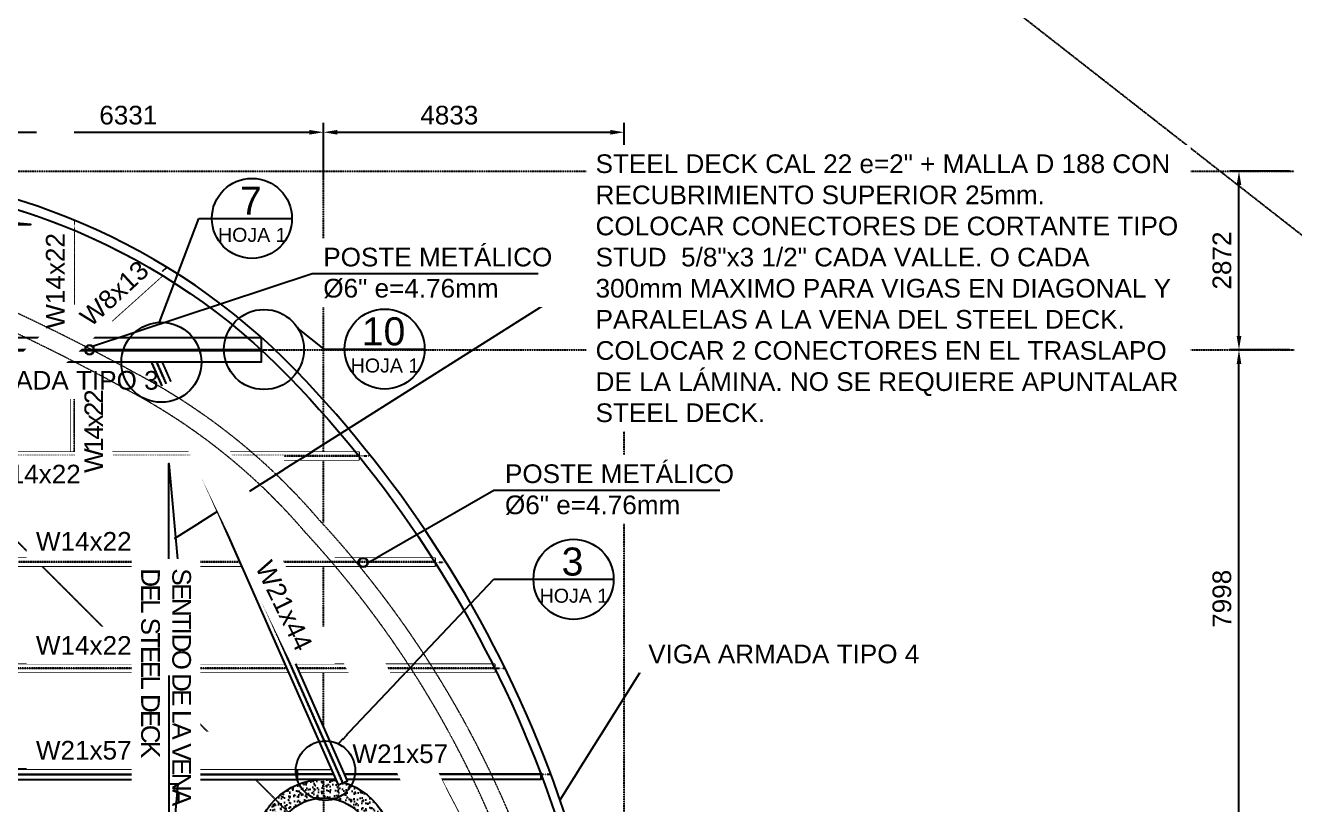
# Model space of a CAD drawing. Header units: millimetres. Extents: x 59135 to 3708801, y -250967 to 196121.
# Drawn here: x 3574813 to 3595204, y 7307 to 19826 of the extents above; entities that cross this region are included whole.
import ezdxf
from ezdxf.enums import TextEntityAlignment as Align

# ---------------------------------------------------------------- set-up
doc = ezdxf.new("R2010")
doc.units = ezdxf.units.MM
doc.header["$LTSCALE"] = 5
doc.set_wipeout_variables(frame=1)
doc.header["$PDMODE"] = 3
for name, pattern in [('ACAD_ISO10W100', [18, 12, -3, 0, -3]), ('CENTER', [2, 1.25, -0.25, 0.25, -0.25]), ('DASHDOT', [1, 0.5, -0.25, 0, -0.25]), ('HIDDEN', [0.375, 0.25, -0.125]), ('PHANTOM2', [1.25, 0.625, -0.125, 0.125, -0.125, 0.125, -0.125])]:
    doc.linetypes.add(name, pattern=pattern)
doc.layers.get('Defpoints').update_dxf_attribs({"color": 251})
for name, color, linetype in [('A-ejes', 251, 'ACAD_ISO10W100'), ('EE-5', 7, 'Continuous'), ('EE-ACHURADOS', 9, 'Continuous'), ('EE-CARPETA 51', 250, 'HIDDEN'), ('EE-CENTROS', 8, 'CENTER'), ('EE-COLUMNAS CONCRETO', 11, 'Continuous'), ('EE-COTAS', 1, 'Continuous'), ('EE-DETALLES', 1, 'Continuous'), ('EE-EJES', 8, 'DASHDOT'), ('EE-OCULTAS', 252, 'HIDDEN'), ('EE-PMETALICO 6x4.76', 70, 'Continuous'), ('EE-TEXTO 1', 4, 'Continuous'), ('EE-TEXTO 2', 2, 'Continuous'), ('EE-V ARMADA TIPO 3', 41, 'Continuous'), ('EE-V ARMADA TIPO 4', 130, 'Continuous'), ('EE-W12x16', 150, 'Continuous'), ('EE-W14x22', 30, 'Continuous'), ('EE-W21x44', 132, 'Continuous'), ('EE-W21x57', 190, 'Continuous'), ('EE-W8x13', 65, 'Continuous'), ('EST-CAMBIO SECCION VIGAS', 240, 'HIDDEN')]:
    doc.layers.add(name, color=color, linetype=linetype)
doc.layers.add('A-LINDERO', color=250, linetype='Continuous', plot=False)
doc.styles.add('ARIAL EE', font='arial.ttf')
doc.dimstyles.new('EE 1_STANDAR', dxfattribs={"dimtxt": 2, "dimasz": 1.5, "dimexe": 1, "dimexo": 0.5, "dimgap": 0.8, "dimtad": 1, "dimdec": 0, "dimdsep": 46, "dimtxsty": 'ARIAL EE', "dimcen": 0.09, "dimclrd": 256, "dimclre": 256, "dimclrt": 2, "dimadec": 0, "dimazin": 0, "dimtfac": 1, "dimtdec": 0, "dimtofl": 0, "dimtmove": 1, "dimatfit": 2, "dimfxl": 1, "dimtolj": 1, "dimlwd": -1, "dimlwe": -1, "dimarcsym": 1})

# ---------------------------------------------------------------- blocks, each defined once
blk = doc.blocks.new('*D584')
at = {"layer": 'Defpoints', "color": 0, "transparency": 16777216}
for p in [(3579601, 18109), (3573270, 17496), (3579601, 17286)]:
    blk.add_point(p, dxfattribs=at)
at = {"layer": 'EE-COTAS', "transparency": 16777216}
for p, q in [((3573270, 17571), (3573270, 18259)), ((3579601, 17361), (3579601, 18259)), ((3573495, 18109), (3579376, 18109))]:
    blk.add_line(p, q, dxfattribs=at)
for points in [[(3573495, 18146), (3573495, 18071), (3573270, 18109)], [(3579376, 18146), (3579376, 18071), (3579601, 18109)]]:
    blk.add_solid(points, dxfattribs=at)
at = {"layer": 'EE-COTAS', "color": 2, "transparency": 16777216, "insert": (3576467, 18382), "char_height": 300, "attachment_point": 5, "style": 'ARIAL EE', "bg_fill": 3, "box_fill_scale": 1.1, "bg_fill_color": 256, "bg_fill_true_color": 13158600, "bg_fill_transparency": 0}
blk.add_mtext('\\A1;6331', dxfattribs=at)
blk = doc.blocks.new('*U552')
blk.add_lwpolyline([(-51, 203), (51, 203), (51, -1638), (-51, -1638)], close=True)
blk.add_wipeout([(-51, 203), (51, 203), (51, -1638), (-51, -1638)])
at = {"layer": 'EE-OCULTAS'}
for p, q in [((-3, 203), (-3, -1638)), ((3, 203), (3, -1638))]:
    blk.add_line(p, q, dxfattribs=at)
blk = doc.blocks.new('*U153')
blk.add_wipeout([(-50, 2517), (50, 2517), (50, -153), (-50, -153)])
blk.add_lwpolyline([(-50, 2517), (50, 2517), (50, -153), (-50, -153)], close=True)
blk.add_wipeout([(-50, 2517), (50, 2517), (50, -153), (-50, -153)])
at = {"layer": 'EE-OCULTAS'}
for p, q in [((-3, 2517), (-3, -153)), ((3, 2517), (3, -153))]:
    blk.add_line(p, q, dxfattribs=at)
blk = doc.blocks.new('*U264')
blk.add_lwpolyline([(-64, 174), (63, 174), (63, -3384), (-64, -3384)], close=True)
blk.add_wipeout([(-64, 174), (63, 174), (63, -3384), (-64, -3384)])
at = {"layer": 'EE-OCULTAS'}
for p, q in [((-3, -3384), (-3, 174)), ((3, -3384), (3, 174))]:
    blk.add_line(p, q, dxfattribs=at)
blk = doc.blocks.new('*U267')
blk.add_lwpolyline([(-64, 1524), (63, 1524), (63, -15607), (-64, -15607)], close=True)
blk.add_wipeout([(-64, 1524), (63, 1524), (63, -15607), (-64, -15607)])
at = {"layer": 'EE-OCULTAS'}
for p, q in [((-3, -15607), (-3, 1524)), ((3, -15607), (3, 1524))]:
    blk.add_line(p, q, dxfattribs=at)
blk = doc.blocks.new('*U268')
blk.add_lwpolyline([(-64, 2745), (63, 2745), (63, -16829), (-64, -16829)], close=True)
blk.add_wipeout([(-64, 2745), (63, 2745), (63, -16829), (-64, -16829)])
at = {"layer": 'EE-OCULTAS'}
for p, q in [((-3, -16829), (-3, 2745)), ((3, -16829), (3, 2745))]:
    blk.add_line(p, q, dxfattribs=at)
blk = doc.blocks.new('*U269')
blk.add_lwpolyline([(-64, 3703), (63, 3703), (63, -17790), (-64, -17790)], close=True)
blk.add_wipeout([(-64, 3703), (63, 3703), (63, -17790), (-64, -17790)])
at = {"layer": 'EE-OCULTAS'}
for p, q in [((-3, -17790), (-3, 3703)), ((3, -17790), (3, 3703))]:
    blk.add_line(p, q, dxfattribs=at)
blk = doc.blocks.new('*U271')
blk.add_wipeout([(-83, 12224), (83, 12224), (83, -2931), (-83, -2931)]).dxf.layer = 'EE-W21x57'
at = {"layer": 'EE-CENTROS'}
for points in [[(-5, -2931), (-5, 12224)], [(5, -2931), (5, 12224)]]:
    blk.add_lwpolyline(points, dxfattribs=at)
at = {"layer": 'EE-W21x57'}
blk.add_lwpolyline([(-83, 12224), (83, 12224), (83, -2931), (-83, -2931)], close=True, dxfattribs=at)
blk = doc.blocks.new('*U272')
blk.add_wipeout([(-83, 13067), (83, 13067), (83, 9158), (-83, 9158)]).dxf.layer = 'EE-W21x57'
at = {"layer": 'EE-CENTROS'}
for points in [[(-5, 9158), (-5, 13067)], [(5, 9158), (5, 13067)]]:
    blk.add_lwpolyline(points, dxfattribs=at)
at = {"layer": 'EE-W21x57'}
blk.add_lwpolyline([(-83, 13067), (83, 13067), (83, 9158), (-83, 9158)], close=True, dxfattribs=at)
blk = doc.blocks.new('COLUMNA CONCRETO')
at = {"layer": 'EE-ACHURADOS'}
h = blk.add_hatch(dxfattribs=at)
h.set_pattern_fill('AR-CONC', color=256)
h.set_pattern_definition([(50, (-2321747.4, -250169.48), (182.184669, -15.939086), [19.05, -209.55]), (355, (-2321747.4, -250169.48), (-35.243421, 191.056845), [15.24, -167.640584]), (100.451445, (-2321732.22, -250170.81), (146.941247, 175.117752), [16.190009, -178.090245]), (46.1842, (-2321747.4, -250118.68), (271.07904, -42.042328), [28.575, -314.325]), (96.635558, (-2321724.8, -250122.2), (237.404134, 247.426125), [24.285023, -267.135608]), (351.184151, (-2321747.4, -250118.68), (237.404134, 247.426125), [22.859967, -251.459732]), (21, (-2321722, -250131.38), (151.614391, -102.265198), [19.05, -209.55]), (326, (-2321722, -250131.38), (61.802028, 184.187966), [15.24, -167.64]), (71.451445, (-2321709.37, -250139.9), (213.416419, 81.922769), [16.190009, -178.089938]), (37.5, (-2321747.4, -250169.485), (3.0886033, 84.5550389), [0, -165.608, 0, -170.18, 0, -168.275]), (7.5, (-2321747.4, -250169.485), (66.8196625, 100.1805748), [0, -97.028, 0, -161.798, 0, -64.135]), (327.5, (-2321804.044, -250169.485), (135.5905952, -5.728744), [0, -63.5, 0, -198.12, 0, -262.89]), (317.5, (-2321829.44, -250169.48), (148.1291814, 25.426491), [0, -82.55, 0, -131.572, 0, -186.69])])
h.paths.add_polyline_path([(-1100, 0, 1), (1100, 0, 1)])
h.paths.add_polyline_path([(800, 0, -1), (-800, 0, -1)], flags=16)
at = {"layer": 'EE-COLUMNAS CONCRETO'}
for radius in [1100, 800]:
    blk.add_circle((0, 0), radius, dxfattribs=at)
at = {"layer": 'EE-EJES'}
for q in [(0, 175), (168, 0)]:
    blk.add_line((0, 0), q, dxfattribs=at)
blk = doc.blocks.new('*D589')
at = {"layer": 'Defpoints', "color": 0, "transparency": 16777216}
for p in [(3594310, 14612), (3595199, 14612), (3595199, 6615)]:
    blk.add_point(p, dxfattribs=at)
at = {"layer": 'EE-COTAS', "transparency": 16777216}
for p, q in [((3595124, 14612), (3594160, 14612)), ((3594310, 6840), (3594310, 14387)), ((3595124, 6615), (3594160, 6615))]:
    blk.add_line(p, q, dxfattribs=at)
for points in [[(3594273, 14387), (3594348, 14387), (3594310, 14612)], [(3594273, 6840), (3594348, 6840), (3594310, 6615)]]:
    blk.add_solid(points, dxfattribs=at)
at = {"layer": 'EE-COTAS', "color": 2, "transparency": 16777216, "insert": (3594037, 10613), "char_height": 300, "attachment_point": 5, "rotation": 90, "style": 'ARIAL EE', "bg_fill": 3, "box_fill_scale": 1.1, "bg_fill_color": 256, "bg_fill_true_color": 13158600, "bg_fill_transparency": 0}
blk.add_mtext('\\A1;7998', dxfattribs=at)
blk = doc.blocks.new('*U197')
blk.add_wipeout([(-82, 525), (82, 525), (82, -7083), (-82, -7083)]).dxf.layer = 'EE-W21x44'
at = {"layer": 'EE-CENTROS'}
for points in [[(-4, -7083), (-4, 525)], [(4, -7083), (4, 525)]]:
    blk.add_lwpolyline(points, dxfattribs=at)
at = {"layer": 'EE-W21x44'}
blk.add_lwpolyline([(-82, 525), (82, 525), (82, -7083), (-82, -7083)], close=True, dxfattribs=at)
blk = doc.blocks.new('*U198')
blk.add_wipeout([(-200, 5892), (200, 5892), (200, -8103), (-200, -8103)]).dxf.layer = 'EE-V ARMADA TIPO 3'
at = {"layer": 'EE-CENTROS'}
for p, q in [((-8, -8103), (-8, 5892)), ((8, -8103), (8, 5892))]:
    blk.add_line(p, q, dxfattribs=at)
at = {"layer": 'EE-V ARMADA TIPO 3'}
blk.add_lwpolyline([(-200, 5892), (200, 5892), (200, -8103), (-200, -8103)], close=True, dxfattribs=at)
blk = doc.blocks.new('POSTE M 6x4.76')
at = {"layer": 'EE-ACHURADOS'}
h = blk.add_hatch(color=256, dxfattribs=at)
h.dxf.hatch_style = 1
h.paths.add_polyline_path([(-102, -37, 1), (51, -37, 1)])
h.paths.add_polyline_path([(46, -37, -1), (-97, -37, -1)], flags=16)
at = {"layer": 'EE-PMETALICO 6x4.76'}
for radius in [76.2, 71.4]:
    blk.add_circle((-26, -37), radius, dxfattribs=at)
blk = doc.blocks.new('ITEM DETALLE')
at = {"layer": 'EE-5'}
blk.add_line((-4.29, 0), (4.29, 0), dxfattribs=at)
blk.add_circle((0, 0), 4.29, dxfattribs=at)
at = {"layer": 'EE-TEXTO 1', "style": 'ARIAL EE'}
blk.add_attdef('X', text='', height=3, dxfattribs=at).set_placement((-0.11, 1.9), align=Align.MIDDLE_CENTER)
at = {"layer": 'EE-TEXTO 2', "style": 'ARIAL EE'}
blk.add_attdef('###', text='', height=1.5, dxfattribs=at).set_placement((0.04, -1.76), align=Align.MIDDLE_CENTER)
blk = doc.blocks.new('*D598')
at = {"layer": 'Defpoints', "color": 0, "transparency": 16777216}
for p in [(3584435, 18109), (3579601, 17373), (3584435, 17373)]:
    blk.add_point(p, dxfattribs=at)
at = {"layer": 'EE-COTAS', "transparency": 16777216}
for p, q in [((3579601, 17448), (3579601, 18259)), ((3584435, 17448), (3584435, 18259)), ((3579826, 18109), (3584210, 18109))]:
    blk.add_line(p, q, dxfattribs=at)
for points in [[(3579826, 18146), (3579826, 18071), (3579601, 18109)], [(3584210, 18146), (3584210, 18071), (3584435, 18109)]]:
    blk.add_solid(points, dxfattribs=at)
at = {"layer": 'EE-COTAS', "color": 2, "transparency": 16777216, "insert": (3581624, 18382), "char_height": 300, "attachment_point": 5, "style": 'ARIAL EE', "bg_fill": 3, "box_fill_scale": 1.1, "bg_fill_color": 256, "bg_fill_true_color": 13158600, "bg_fill_transparency": 0}
blk.add_mtext('\\A1;4833', dxfattribs=at)
blk = doc.blocks.new('*D599')
at = {"layer": 'Defpoints', "color": 0, "transparency": 16777216}
for p in [(3594310, 17484), (3595199, 17484), (3595199, 14612)]:
    blk.add_point(p, dxfattribs=at)
at = {"layer": 'EE-COTAS', "transparency": 16777216}
for p, q in [((3595124, 17484), (3594160, 17484)), ((3594310, 14837), (3594310, 17259)), ((3595124, 14612), (3594160, 14612))]:
    blk.add_line(p, q, dxfattribs=at)
for points in [[(3594273, 17259), (3594348, 17259), (3594310, 17484)], [(3594273, 14837), (3594348, 14837), (3594310, 14612)]]:
    blk.add_solid(points, dxfattribs=at)
at = {"layer": 'EE-COTAS', "color": 2, "transparency": 16777216, "insert": (3594037, 16048), "char_height": 300, "attachment_point": 5, "rotation": 90, "style": 'ARIAL EE', "bg_fill": 3, "box_fill_scale": 1.1, "bg_fill_color": 256, "bg_fill_true_color": 13158600, "bg_fill_transparency": 0}
blk.add_mtext('\\A1;2872', dxfattribs=at)

msp = doc.modelspace()

# ---------------------------------------------------------------- linework, layer by layer
at = {"layer": 'A-LINDERO', "linetype": 'PHANTOM2', "ltscale": 2}
msp.add_lwpolyline([(3639228, -24786), (3637514, -22311), (3635580.2, -16811.2), (3634022.9, -15738.7), (3630755.4, -16262.6), (3620669.5, -10812.2), (3614764.7, -6435.8), (3608859.9, -2059.4), (3605705.3, 3441), (3605391.2, 7438.7), (3603178.6, 12190.3), (3595964.2, 15951.7), (3589540.9, 20973), (3583117.5, 25994.2), (3578250.9, 33214.5), (3573172, 41898.1), (3558372.1, 41898.1), (3557715.6, 36707), (3557836.7, 31975.1), (3557957.8, 27243.2), (3555892.9, 23291.3), (3553828, 19339.4), (3549689.8, 15835.9), (3545551.7, 12332.4)], dxfattribs=at)
at = {"layer": 'EE-EJES'}
for p, q in [((3561639.9, 11203.3), (3581568.9, 11203.3)), ((3560689, 9498.4), (3582519.8, 9498.4))]:
    msp.add_line(p, q, dxfattribs=at)

# ---------------------------------------------------------------- block references
at = {"layer": 'EE-COTAS', "xscale": 150, "yscale": 150, "zscale": 150}
msp.add_blockref('ITEM DETALLE', (3583619.6, 10926.9), dxfattribs=at).add_auto_attribs({'X': '3', '###': 'HOJA 1'})

# ---------------------------------------------------------------- next in the draw order: block references
at = {"layer": 'EE-W12x16', "xscale": -1, "rotation": 27.59732270899998}
msp.add_blockref('*U153', (3582561.1, 5562.6), dxfattribs=at)
at = {"layer": 'EE-W8x13', "rotation": 311.9164002050252}
msp.add_blockref('*U552', (3576820.3, 15699.7), dxfattribs=at)

# ---------------------------------------------------------------- next in the draw order: dimensions: what is measured, and where the dimension line sits
at = {"layer": 'EE-COTAS'}
dim = msp.add_linear_dim(base=(3579601.4, 18109), p1=(3573270.4, 17495.9), p2=(3579601.4, 17285.7), dimstyle='EE 1_STANDAR', override={"dimfxl": 0.0015, "dimtfill": 1}, dxfattribs=at)
dim.commit()
dim.dimension.update_dxf_attribs({"geometry": '*D584', "text_midpoint": (3576466.5, 18109), "dimtype": 160})
dim = msp.add_linear_dim(base=(3594310.4, 14612.2), p1=(3595199.2, 6614.5), p2=(3595199.2, 14612.2), angle=90, dimstyle='EE 1_STANDAR', override={"dimfxl": 0.0015, "dimtfill": 1}, dxfattribs=at)
dim.commit()
dim.dimension.update_dxf_attribs({"geometry": '*D589', "text_midpoint": (3594037.3, 10613.3)})

# ---------------------------------------------------------------- next in the draw order: linework, layer by layer
at = {"layer": 'EE-EJES'}
for p, q in [((3575601.5, 14605.5), (3577089.5, 15941.3)), ((3559952.7, 7793.5), (3583256.1, 7793.5))]:
    msp.add_line(p, q, dxfattribs=at)
msp.add_lwpolyline([(3582631.7, 5427.5), (3581395, 7793.5)], dxfattribs=at)
at = {"layer": 'EE-OCULTAS'}
msp.add_line((3579605.8, 6788.1), (3579601.4, 17809.8), dxfattribs=at)

# ---------------------------------------------------------------- next in the draw order: block references
at = {"layer": 'EE-DETALLES', "xscale": 150, "yscale": 150, "zscale": 150}
msp.add_blockref('ITEM DETALLE', (3578452.7, 16724.6), dxfattribs=at).add_auto_attribs({'X': '7', '###': 'HOJA 1'})

# ---------------------------------------------------------------- next in the draw order: block references
at = {"layer": 'EE-W14x22', "xscale": -1}
msp.add_blockref('*U264', (3575604.2, 16355.8), dxfattribs=at)

# ---------------------------------------------------------------- next in the draw order: linework, layer by layer
at = {"layer": 'A-ejes', "ltscale": 0.05}
msp.add_line((3571604.4, 14613.1), (3579606.8, 6614.2), dxfattribs=at)
at = {"layer": 'EE-EJES'}
for p, q in [((3564386.4, 14613.1), (3578822.1, 14613.1)), ((3562846.9, 12908.2), (3580362, 12908.2))]:
    msp.add_line(p, q, dxfattribs=at)
msp.add_lwpolyline([(3575604.3, 16693), (3575604.2, 12908.2)], dxfattribs=at)

# ---------------------------------------------------------------- next in the draw order: block references
at = {"layer": 'EE-W14x22', "rotation": 90}
for name, p in [('*U267', (3564560.9, 12908.2)), ('*U268', (3564560.9, 11203.3)), ('*U269', (3564560.9, 9498.4))]:
    msp.add_blockref(name, p, dxfattribs=at)
at = {"layer": 'EE-W21x57', "xscale": -1, "rotation": 270}
msp.add_blockref('*U271', (3566960.1, 7793.5), dxfattribs=at)

# ---------------------------------------------------------------- next in the draw order: texts
at = {"layer": 'EE-TEXTO 2', "color": 2, "insert": (3575142.6, 14952.2), "char_height": 300, "width": 4650.833, "attachment_point": 1, "rotation": 90, "style": 'ARIAL EE', "bg_fill": 2}
msp.add_mtext('W14x22', dxfattribs=at)
at = {"layer": 'EE-TEXTO 2', "color": 2, "insert": (3572599.9, 14273.5), "char_height": 300, "width": 4650.833, "attachment_point": 1, "style": 'ARIAL EE', "bg_fill": 2}
msp.add_mtext('VIGA ARMADA TIPO 3', dxfattribs=at)

# ---------------------------------------------------------------- next in the draw order: linework, layer by layer
at = {"layer": 'EE-COTAS'}
msp.add_lwpolyline([(3571492.9, 16626.5), (3574900.4, 16626.5), (3573241.3, 16775.4), (3573241.3, 16626.5)], dxfattribs=at)

# ---------------------------------------------------------------- next in the draw order: block references
at = {"layer": 'EE-PMETALICO 6x4.76'}
msp.add_blockref('POSTE M 6x4.76', (3580266, 11233.1), dxfattribs=at)
at = {"layer": 'EE-W21x57', "rotation": 90.00000000000001}
msp.add_blockref('*U272', (3592251.5, 7793.5), dxfattribs=at)

# ---------------------------------------------------------------- next in the draw order: texts
at = {"layer": 'EE-TEXTO 2', "color": 2, "char_height": 300, "width": 4650.833, "attachment_point": 1, "style": 'ARIAL EE', "bg_fill": 2}
for insert in [(3574165.6, 12767), (3574982.7, 11686.4), (3574982.7, 10014)]:
    msp.add_mtext('W14x22', dxfattribs=dict(at, insert=insert))

# ---------------------------------------------------------------- next in the draw order: linework, layer by layer
at = {"layer": 'EE-COTAS'}
msp.add_lwpolyline([(3577116.5, 9381.4), (3577116.5, 12788.9), (3577265.4, 11129.8), (3577116.5, 11129.8)], dxfattribs=at)

# ---------------------------------------------------------------- next in the draw order: block references
at = {"layer": 'EE-COLUMNAS CONCRETO'}
msp.add_blockref('COLUMNA CONCRETO', (3579605.8, 6613.1), dxfattribs=at)

# ---------------------------------------------------------------- next in the draw order: texts
at = {"layer": 'EE-TEXTO 2', "color": 2, "insert": (3575762.6, 12636.1), "char_height": 300, "width": 4650.833, "attachment_point": 1, "rotation": 90, "style": 'ARIAL EE', "bg_fill": 2}
msp.add_mtext('{\\T0.75;W14x22}', dxfattribs=at)
at = {"layer": 'EE-TEXTO 2', "color": 2, "char_height": 300, "width": 4650.833, "attachment_point": 1, "style": 'ARIAL EE', "bg_fill": 2}
for insert in [(3574982.7, 8330.2), (3580067.8, 8273.3)]:
    msp.add_mtext('W21x57', dxfattribs=dict(at, insert=insert))

# ---------------------------------------------------------------- next in the draw order: leaders
at = {"layer": 'EE-COTAS'}
msp.add_leader([(3577210.5, 11582.5), (3583858, 15785.9), (3592850.1, 15785.9)], dimstyle='EE 1_STANDAR', override={"dimscale": 0, "dimgap": 0.8, "dimtad": 1, "dimfxl": 0.0015, "dimtfill": 1}, dxfattribs=at)

# ---------------------------------------------------------------- next in the draw order: linework, layer by layer
at = {"layer": 'EE-OCULTAS'}
for p, q in [((3584434.7, 2020.8), (3584434.7, 17614.4)), ((3571601.5, 17484.1), (3595199.1, 17484.1)), ((3571602, 14612.2), (3595199.2, 14612.2))]:
    msp.add_line(p, q, dxfattribs=at)

# ---------------------------------------------------------------- next in the draw order: texts
at = {"layer": 'EE-COTAS', "color": 2, "insert": (3579599.4, 15442.2), "char_height": 300, "width": 4402.361, "attachment_point": 7, "style": 'ARIAL EE', "bg_fill": 2}
msp.add_mtext('POSTE METÁLICO %%C6" e=4.76mm', dxfattribs=at)
at = {"layer": 'EE-TEXTO 2', "color": 2, "char_height": 300, "style": 'ARIAL EE', "bg_fill": 2}
for s, insert, width, attachment_point, rotation in [('{\\T0.85;SENTIDO DE LA VENA DEL STEEL DECK}', (3577473.6, 11102.9), 4517.44, 1, 270), ('W12x16', (3582278.4, 5767.9), 4650.833, 3, 295.8692)]:
    msp.add_mtext(s, dxfattribs=dict(at, insert=insert, width=width, attachment_point=attachment_point, rotation=rotation))

# ---------------------------------------------------------------- next in the draw order: leaders
at = {"layer": 'EE-COTAS', "annotation_type": 0, "has_hookline": 1, "hookline_direction": 0, "text_width": 4332.8}
msp.add_leader([(3583403.9, 7384.5), (3584698.4, 9453), (3584699.9, 9453)], dimstyle='EE 1_STANDAR', override={"dimscale": 0, "dimgap": 0.8, "dimtad": 1, "dimfxl": 0.0015, "dimtfill": 1}, dxfattribs=at)

# ---------------------------------------------------------------- next in the draw order: linework, layer by layer
at = {"layer": 'EE-COTAS'}
msp.add_lwpolyline([(3577116.5, 9381.4), (3577116.5, 5973.8), (3577265.4, 7632.9), (3577116.5, 7632.9)], dxfattribs=at)

# ---------------------------------------------------------------- next in the draw order: texts
at = {"layer": 'EE-COTAS', "color": 2, "char_height": 300, "width": 4402.361, "attachment_point": 7, "style": 'ARIAL EE', "bg_fill": 2}
for s, insert in [('POSTE METÁLICO %%C6" e=4.76mm', (3582518.3, 11961.5)), ('VIGA ARMADA TIPO 4', (3584819.9, 9573))]:
    msp.add_mtext(s, dxfattribs=dict(at, insert=insert))

# ---------------------------------------------------------------- next in the draw order: dimensions: what is measured, and where the dimension line sits
at = {"layer": 'EE-COTAS'}
dim = msp.add_linear_dim(base=(3594310.4, 17484.1), p1=(3595199.2, 14612.2), p2=(3595199.2, 17484.1), angle=90, dimstyle='EE 1_STANDAR', override={"dimfxl": 0.0015, "dimtfill": 1}, dxfattribs=at)
dim.commit()
dim.dimension.update_dxf_attribs({"geometry": '*D599', "text_midpoint": (3594037.3, 16048.1)})

# ---------------------------------------------------------------- next in the draw order: block references
at = {"layer": 'EE-W21x44', "xscale": -1, "rotation": 23.86481482988323}
msp.add_blockref('*U197', (3577049.7, 14133), dxfattribs=at)

# ---------------------------------------------------------------- next in the draw order: leaders
at = {"layer": 'EE-COTAS', "annotation_type": 0, "has_hookline": 1, "hookline_direction": 0, "text_width": 3628.2}
msp.add_leader([(3580311.1, 11193.2), (3582338.9, 12360.1), (3582340.4, 12360.1)], dimstyle='EE 1_STANDAR', override={"dimscale": 0, "dimgap": 0.8, "dimtad": 1, "dimfxl": 0.0015, "dimtfill": 1}, dxfattribs=at)

# ---------------------------------------------------------------- next in the draw order: linework, layer by layer
at = {"layer": 'EE-COTAS'}
msp.add_circle((3579634.8, 7852.2), 476.7, dxfattribs=at)
at = {"layer": 'EE-EJES'}
msp.add_lwpolyline([(3579910.1, 7667.4), (3576837.3, 14613.1)], dxfattribs=at)

# ---------------------------------------------------------------- next in the draw order: block references
at = {"layer": 'EE-DETALLES', "xscale": 150, "yscale": 150, "zscale": 150}
msp.add_blockref('ITEM DETALLE', (3580584.5, 14625.5), dxfattribs=at).add_auto_attribs({'X': '10', '###': 'HOJA 1'})

# ---------------------------------------------------------------- next in the draw order: leaders
at = {"layer": 'EE-COTAS'}
for points in [[(3579189.4, 14954.2), (3579609.5, 14625.5), (3579941.6, 14625.5)], [(3579840.7, 8282.1), (3582337.2, 10926.9), (3582976.7, 10926.9)]]:
    msp.add_leader(points, dimstyle='EE 1_STANDAR', override={"dimscale": 0, "dimgap": 0.8, "dimtad": 1}, dxfattribs=at)

# ---------------------------------------------------------------- next in the draw order: block references
at = {"layer": 'EE-V ARMADA TIPO 3', "rotation": 270}
msp.add_blockref('*U198', (3572709.5, 14613), dxfattribs=at)

# ---------------------------------------------------------------- next in the draw order: texts
at = {"layer": 'EE-TEXTO 2', "color": 2, "insert": (3579439, 9875.4), "char_height": 300, "width": 4650.833, "attachment_point": 3, "rotation": 295.8292, "style": 'ARIAL EE', "bg_fill": 2}
msp.add_mtext('W21x44', dxfattribs=at)

# ---------------------------------------------------------------- next in the draw order: linework, layer by layer
at = {"layer": 'EE-DETALLES'}
msp.add_circle((3578646.2, 14618.2), 642.9, dxfattribs=at)

# ---------------------------------------------------------------- next in the draw order: block references
at = {"layer": 'EE-PMETALICO 6x4.76', "xscale": -1}
msp.add_blockref('POSTE M 6x4.76', (3575817, 14650.5), dxfattribs=at)

# ---------------------------------------------------------------- next in the draw order: leaders
at = {"layer": 'EE-COTAS', "annotation_type": 0, "has_hookline": 1, "hookline_direction": 0, "text_width": 3628.2}
msp.add_leader([(3575889.6, 14673.9), (3579419.9, 15840.8), (3579421.4, 15840.8)], dimstyle='EE 1_STANDAR', override={"dimscale": 0, "dimgap": 0.8, "dimtad": 1, "dimfxl": 0.0015, "dimtfill": 1}, dxfattribs=at)

# ---------------------------------------------------------------- next in the draw order: texts
at = {"layer": 'EE-TEXTO 2', "color": 2, "insert": (3576619.2, 16072.1), "char_height": 300, "width": 4650.833, "attachment_point": 3, "rotation": 42.6337, "style": 'ARIAL EE', "bg_fill": 2}
msp.add_mtext('W8x13', dxfattribs=at)

# ---------------------------------------------------------------- next in the draw order: linework, layer by layer
at = {"layer": 'EE-CARPETA 51', "lineweight": 0}
for points in [[(3559203.5, -11896.4, 0.0811646), (3560093.9, -8404.4, 0.0907855), (3559677.3, -4764, -0.0805237), (3558761.5, 571, -0.1010324), (3560046.1, 8037.9, -0.0977205), (3563967.8, 14194.7, -0.2061338), (3571604.4, 17484.1, -0.2032895), (3579158.9, 14280.2, -0.1013821), (3583217.2, 7896.3, -0.0973165), (3584448, 734.2, -0.117073), (3582636.1, -6897.9, 0.0886896), (3581203.3, -11896.4)], [(3581052.4, -11896.4, -0.0889628), (3582501.7, -6831.4, 0.1171142), (3584298, 736, 0.0973407), (3583077.1, 7842.9, 0.1013821), (3579051.1, 14175.9, 0.2032895), (3571604.4, 17334.1, 0.2061422), (3564076.5, 14091.4, 0.097725), (3560185.8, 7983.4, 0.101054), (3558911.5, 574, 0.0806916), (3559821, -4720.4, -0.1619809), (3559685.9, -11065.3, -0.0196622), (3559366.8, -11896.4, -0.0196622)]]:
    msp.add_lwpolyline(points, format="xyb", dxfattribs=at)
at = {"layer": 'EE-DETALLES'}
msp.add_circle((3576998.7, 14413), 642.9, dxfattribs=at)
at = {"layer": 'EE-V ARMADA TIPO 4'}
for points in [[(3581203.3, -11896.4, -0.0886896), (3582636.1, -6897.9, 0.117073), (3584448, 734.2, 0.0973165), (3583217.2, 7896.3, 0.1013821), (3579158.9, 14280.2, 0.2032895), (3571604.4, 17484.1, 0.2061338), (3563967.8, 14194.7, 0.0977205), (3560046.1, 8037.9, 0.1010324), (3558761.5, 571, 0.0802006), (3559675.5, -4763.8, -0.0907855), (3560092.1, -8404.3, -0.0811742), (3559201.5, -11896.4, -0.0811742)], [(3559365, -11896.4, 0.0797893), (3560241.7, -8414.4, 0.0907554), (3559819.1, -4720.3, -0.0803038), (3558911.5, 574, -0.101054), (3560185.8, 7983.4, -0.097725), (3564076.5, 14091.4, -0.2061422), (3571604.4, 17334.1, -0.2032895), (3579051.1, 14175.9, -0.1013821), (3583077.1, 7842.9, -0.0973407), (3584298, 736, -0.1171142), (3582501.7, -6831.4, 0.0889628), (3581052.4, -11896.4)]]:
    msp.add_lwpolyline(points, format="xyb", dxfattribs=at)
at = {"layer": 'EST-CAMBIO SECCION VIGAS', "lineweight": 0}
for points in [[(3581113.7, -9363.5, -0.0473815), (3582138.6, -6653.4, 0.3126385), (3579532.8, 11881.9, 0.0950845), (3576582.2, 14237.8, 0.0195949), (3574281.2, 15386.8, 0.2414752), (3568927.3, 15386.8, 0.0110152), (3566638.8, 14268.8, 0.0917577), (3563665.6, 11881.2, 0.0979862), (3560349.4, 6496, 0.1932287), (3560629.8, -5726.1, -0.018649), (3561458.5, -7450.4, -0.0452677), (3561789.7, -8460.8)], [(3580933.1, -8905.3, -0.0410832), (3581870, -6519.8, 0.312762), (3579308.5, 11682.6, 0.0950864), (3576447.6, 13969.7, 0.0189238), (3574116.7, 15135.9, 0.2371497), (3569091.8, 15135.9, 0.0103802), (3566781.4, 14004.9, 0.0919064), (3563889.4, 11681.3, 0.0980772), (3560630.4, 6391, 0.193234), (3560905.5, -5608, -0.0114108), (3561737.9, -7329.8, -0.0374836), (3562041, -8223.5)]]:
    msp.add_lwpolyline(points, format="xyb", dxfattribs=at)

# ---------------------------------------------------------------- next in the draw order: leaders
at = {"layer": 'EE-DETALLES'}
msp.add_leader([(3576970, 15055.2), (3577599.6, 16724.6), (3577809.8, 16724.6)], dimstyle='EE 1_STANDAR', override={"dimscale": 0, "dimgap": 0.8, "dimtad": 1}, dxfattribs=at)

# ---------------------------------------------------------------- next in the draw order: dimensions: what is measured, and where the dimension line sits
at = {"layer": 'EE-COTAS'}
dim = msp.add_linear_dim(base=(3584434.7, 18109), p1=(3579601.4, 17373.2), p2=(3584434.7, 17373.2), dimstyle='EE 1_STANDAR', override={"dimfxl": 0.0015, "dimtfill": 1}, dxfattribs=at)
dim.commit()
dim.dimension.update_dxf_attribs({"geometry": '*D598', "text_midpoint": (3581623.6, 18109), "dimtype": 160})

# ---------------------------------------------------------------- next in the draw order: texts
at = {"layer": 'EE-TEXTO 2', "color": 2, "insert": (3583974, 17753.3), "char_height": 300, "width": 9411.139, "attachment_point": 1, "style": 'ARIAL EE', "bg_fill": 2}
msp.add_mtext('STEEL DECK CAL 22 e=2" + MALLA D 188 CON {\\A1;RECUBRIMIENTO SUPERIOR 25mm.  COLOCAR CONECTORES DE CORTANTE TIPO STUD  5/8"x3 1/2" CADA VALLE. O CADA 300mm MAXIMO PARA VIGAS EN DIAGONAL Y PARALELAS A LA VENA DEL }STEEL DECK.{\\A1; COLOCAR 2 CONECTORES EN EL TRASLAPO DE LA LÁMINA. NO SE REQUIERE APUNTALAR STEEL DECK.\\C256; }', dxfattribs=at)

doc.saveas('drawing.dxf')
